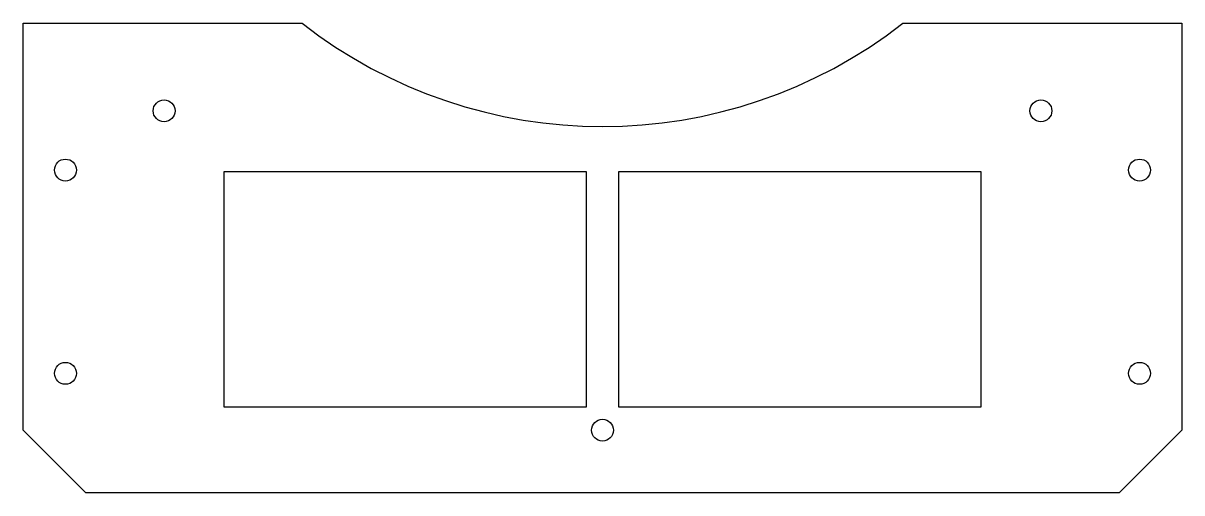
# Model space of a CAD drawing. Header units: millimetres. Extents: x -171 to 15, y -69 to 6.
import ezdxf

# ---------------------------------------------------------------- set-up
doc = ezdxf.new("R2010")
doc.units = ezdxf.units.MM
doc.layers.get('0').update_dxf_attribs({"linetype": 'CONTINUOUS'})

msp = doc.modelspace()

# ---------------------------------------------------------------- linework, layer by layer
msp.add_lwpolyline([(-160.5, -69), (-170.5, -59), (-170.5, 6), (-125.98, 6, 0.343899), (-30.02, 6), (14.5, 6), (14.5, -59), (4.5, -69)], format="xyb", close=True)
for points in [[(-138.44, -17.72), (-138.44, -55.28), (-80.56, -55.28), (-80.56, -17.72)], [(-17.56, -17.72), (-75.44, -17.72), (-75.44, -55.28), (-17.56, -55.28)]]:
    msp.add_lwpolyline(points, close=True)
for centre in [(-148, -8), (-8, -8), (-163.75, -17.46), (7.75, -17.46), (-163.75, -49.92), (7.75, -49.92), (-78, -59)]:
    msp.add_circle(centre, 1.75)

doc.saveas('drawing.dxf')
